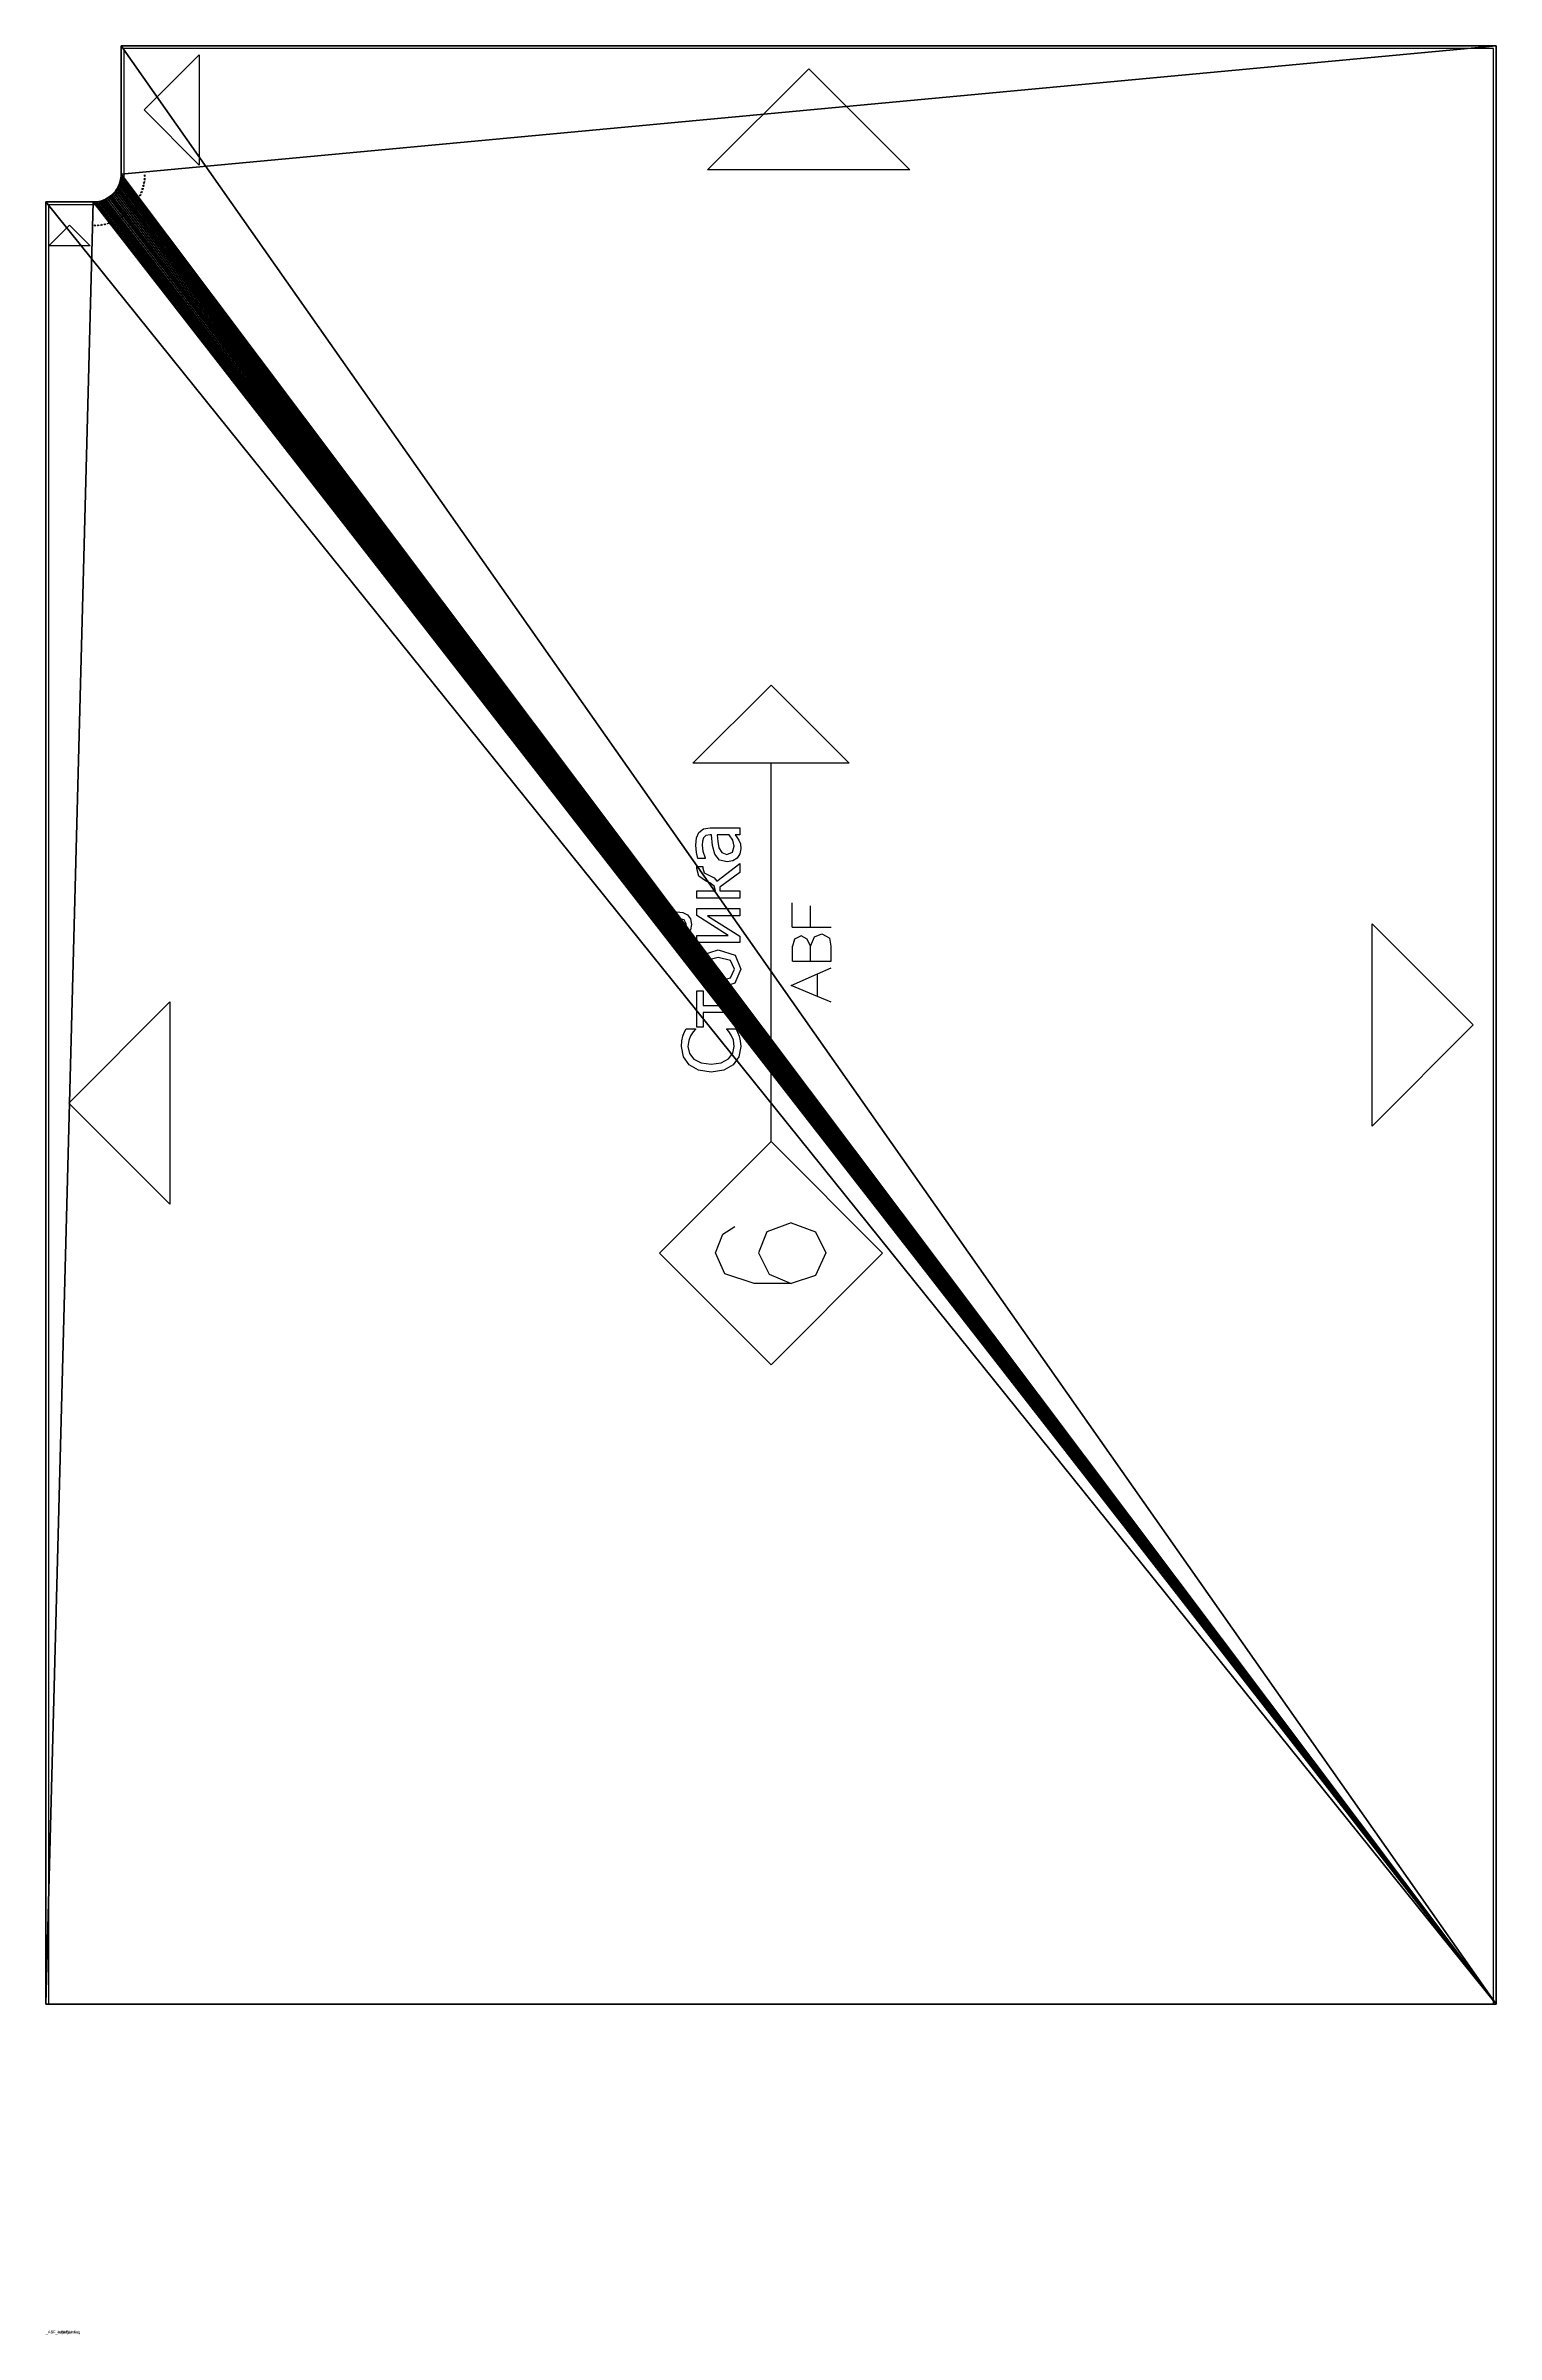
# Model space of a CAD drawing. Extents: x -23052 to 10, y -2015 to 718.
# Drawn here: x -4716 to -4196, y -118 to 702 of the extents above; entities that cross this region are included whole.
import ezdxf

# ---------------------------------------------------------------- set-up
doc = ezdxf.new("R2010")
doc.units = 0
doc.header["$LTSCALE"] = 25.4
doc.layers.get('0').update_dxf_attribs({"color": 13, "linetype": 'CONTINUOUS'})
for name, color, linetype in [('ABF_CUTTINGLINES', 230, 'CONTINUOUS'), ('ABF_EDGEBANDING', 13, 'CONTINUOUS'), ('ABF_LABEL', 144, 'CONTINUOUS')]:
    doc.layers.add(name, color=color, linetype=linetype)

# ---------------------------------------------------------------- blocks, each defined once
blk = doc.blocks.new('GROUP46_1')
at = {"layer": 'ABF_LABEL', "color": 0}
for p, q in [((20.17, 20.1), (19.98, 21.46)), ((19.98, 21.46), (21.4, 21.46)), ((21.4, 21.46), (21.77, 19.76)), ((23.95, 19.75), (24.34, 21.46)), ((24.34, 21.46), (25.75, 21.46)), ((25.75, 21.46), (25.57, 20.09)), ((-10.73, 13.64), (-10.32, 16.49)), ((-10.32, 16.49), (-9.1, 18.61)), ((-9.1, 18.61), (-7.26, 19.95)), ((-8.62, 15.91), (-8.93, 13.64)), ((-7.76, 17.58), (-8.62, 15.91)), ((-6.46, 18.59), (-7.76, 17.58)), ((-7.26, 19.95), (-4.87, 20.41)), ((-4.88, 18.93), (-6.46, 18.59)), ((-3.53, 18.75), (-4.88, 18.93)), ((-4.87, 20.41), (-3.63, 20.31)), ((-3.63, 20.31), (-2.57, 20.07)), ((-2.44, 18.31), (-3.53, 18.75)), ((-2.57, 20.07), (-1.71, 19.74)), ((-1.56, 17.72), (-2.44, 18.31)), ((-1.71, 19.74), (-0.84, 19.3)), ((-0.98, 17.21), (-1.56, 17.72)), ((-0.84, 17.21), (-0.98, 17.21)), ((-0.84, 19.3), (-0.84, 17.21)), ((-0.5, 15.47), (-0.5, 16.91)), ((-0.5, 16.91), (7.8, 16.91)), ((7.8, 16.91), (7.8, 15.47)), ((8.33, 12.02), (9.54, 15.83)), ((9.54, 15.83), (12.71, 17.18)), ((12.71, 15.77), (10.73, 14.84)), ((12.71, 17.18), (15.88, 15.83)), ((14.68, 14.84), (12.71, 15.77)), ((15.88, 15.83), (17.07, 12.02)), ((18.77, 7.13), (18.77, 16.91)), ((18.77, 16.91), (20.39, 16.91)), ((20.71, 19.05), (20.17, 20.1)), ((20.39, 16.91), (20.39, 9.73)), ((20.39, 9.73), (24.95, 16.91)), ((21.62, 18.36), (20.71, 19.05)), ((22.87, 18.12), (21.62, 18.36)), ((21.77, 19.76), (22.87, 19.23)), ((22.87, 19.23), (23.95, 19.75)), ((24.15, 18.35), (22.87, 18.12)), ((25.05, 19.05), (24.15, 18.35)), ((24.95, 16.91), (26.49, 16.91)), ((25.57, 20.09), (25.05, 19.05)), ((26.49, 16.91), (26.49, 7.13)), ((28.87, 7.13), (28.87, 16.91)), ((28.87, 16.91), (30.52, 16.91)), ((30.52, 16.91), (30.52, 12.66)), ((32.78, 14.94), (33.85, 16.47)), ((33.85, 16.47), (35.63, 16.91)), ((35.63, 16.91), (36.07, 16.91)), ((36.07, 16.91), (36.07, 15.49)), ((37.92, 16.7), (39.23, 16.99)), ((37.92, 15.03), (37.92, 16.7)), ((39.23, 16.99), (40.91, 17.15)), ((40.9, 15.7), (39.56, 15.52)), ((41.84, 15.63), (40.9, 15.7)), ((40.91, 17.15), (42.61, 16.99)), ((42.61, 15.36), (41.84, 15.63)), ((42.61, 16.99), (43.85, 16.42)), ((43.85, 16.42), (44.65, 15.38)), ((-58.86, 3.84), (-56.62, 10.5)), ((-56.62, 10.5), (-51.9, 12.65)), ((-51.9, 12.65), (-47.61, 10.97)), ((-47.61, 10.97), (-45.88, 8.27)), ((-10.3, 10.72), (-10.73, 13.64)), ((-9.1, 8.6), (-10.3, 10.72)), ((-8.93, 13.64), (-8.61, 11.33)), ((-8.61, 11.33), (-7.72, 9.7)), ((2.82, 15.47), (-0.5, 15.47)), ((2.82, 7.13), (2.82, 15.47)), ((7.8, 15.47), (4.47, 15.47)), ((4.47, 15.47), (4.47, 7.13)), ((9.5, 8.25), (8.33, 12.02)), ((10.73, 14.84), (10.03, 12.02)), ((10.03, 12.02), (10.73, 9.23)), ((15.38, 12.02), (14.68, 14.84)), ((14.68, 9.21), (15.38, 12.02)), ((17.07, 12.02), (15.88, 8.2)), ((24.86, 14.43), (20.25, 7.13)), ((24.86, 7.13), (24.86, 14.43)), ((30.52, 12.66), (31.61, 12.92)), ((31.34, 11.64), (30.52, 11.64)), ((30.52, 11.64), (30.52, 7.13)), ((34.7, 7.13), (31.34, 11.64)), ((31.61, 12.92), (32.38, 13.93)), ((32.38, 13.93), (32.59, 14.43)), ((32.59, 14.43), (32.78, 14.94)), ((33.5, 12.98), (32.76, 12.33)), ((32.76, 12.33), (36.75, 7.13)), ((34.08, 14.17), (33.5, 12.98)), ((34.66, 15.21), (34.08, 14.17)), ((35.7, 15.49), (34.66, 15.21)), ((36.07, 15.49), (35.7, 15.49)), ((37.12, 9.97), (37.55, 11.7)), ((37.55, 11.7), (38.91, 12.83)), ((38.02, 15.03), (37.92, 15.03)), ((39.56, 15.52), (38.02, 15.03)), ((39.25, 11.23), (38.82, 10.07)), ((38.91, 12.83), (40.85, 13.35)), ((40.34, 11.85), (39.25, 11.23)), ((41.79, 12.11), (40.34, 11.85)), ((40.85, 13.35), (43.27, 13.57)), ((43.27, 12.25), (41.79, 12.11)), ((43.1, 14.82), (42.61, 15.36)), ((43.27, 13.88), (43.1, 14.82)), ((43.27, 13.57), (43.27, 13.88)), ((43.27, 9.54), (43.27, 12.25)), ((44.65, 15.38), (44.91, 13.82)), ((44.91, 13.82), (44.91, 7.13)), ((-7.24, 7.32), (-9.1, 8.6)), ((-7.72, 9.7), (-6.44, 8.72)), ((-4.89, 6.89), (-7.24, 7.32)), ((-6.44, 8.72), (-4.88, 8.39)), ((-3.63, 6.99), (-4.89, 6.89)), ((-4.88, 8.39), (-3.49, 8.57)), ((-2.57, 7.27), (-3.63, 6.99)), ((-3.49, 8.57), (-2.35, 9.04)), ((-1.65, 7.63), (-2.57, 7.27)), ((-2.35, 9.04), (-1.52, 9.6)), ((-0.84, 8.01), (-1.65, 7.63)), ((-1.52, 9.6), (-0.97, 10.08)), ((-0.97, 10.08), (-0.84, 10.08)), ((-0.84, 10.08), (-0.84, 8.01)), ((4.47, 7.13), (2.82, 7.13)), ((12.71, 6.86), (9.5, 8.25)), ((10.73, 9.23), (12.71, 8.28)), ((12.71, 8.28), (14.68, 9.21)), ((15.88, 8.2), (12.71, 6.86)), ((20.25, 7.13), (18.77, 7.13)), ((26.49, 7.13), (24.86, 7.13)), ((30.52, 7.13), (28.87, 7.13)), ((36.75, 7.13), (34.7, 7.13)), ((37.36, 8.72), (37.12, 9.97)), ((37.99, 7.73), (37.36, 8.72)), ((38.95, 7.09), (37.99, 7.73)), ((38.82, 10.07), (39.3, 8.8)), ((40.09, 6.86), (38.95, 7.09)), ((39.3, 8.8), (40.68, 8.37)), ((41.24, 6.98), (40.09, 6.86)), ((40.68, 8.37), (42.09, 8.71)), ((42.08, 7.33), (41.24, 6.98)), ((42.73, 7.76), (42.08, 7.33)), ((42.09, 8.71), (43.27, 9.54)), ((43.27, 8.17), (42.73, 7.76)), ((43.27, 7.13), (43.27, 8.17)), ((44.91, 7.13), (43.27, 7.13)), ((-58.86, -4.58), (-58.86, 3.84)), ((-56.7, 0.41), (-58.86, -4.58)), ((-51.9, 2.88), (-56.7, 0.41)), ((-47.11, 0.95), (-51.9, 2.88)), ((-45.05, -4.58), (-47.11, 0.95)), ((-26.55, 0), (59.57, 0)), ((-57.02, -10.14), (-58.86, -4.58)), ((-45.05, -4.58), (-47.05, -10.14)), ((6.49, -10.57), (8.95, -4.58)), ((8.95, -4.58), (11.61, -10.57)), ((14.53, -4.88), (17.96, -4.88)), ((14.53, -4.88), (14.53, -8.98)), ((19.51, -5.38), (17.96, -4.88)), ((22.27, -4.79), (22.27, -8.97)), ((22.27, -4.79), (27.81, -4.79)), ((-51.9, -12.45), (-57.02, -10.14)), ((-47.05, -10.14), (-51.9, -12.45)), ((14.53, -8.98), (14.53, -13.72)), ((14.53, -8.98), (17.96, -8.98)), ((17.96, -8.98), (19.55, -8.25)), ((17.96, -8.98), (20.04, -9.9)), ((20.29, -6.84), (19.51, -5.38)), ((19.55, -8.25), (20.29, -6.84)), ((20.04, -9.9), (20.74, -11.59)), ((22.27, -8.97), (27.09, -8.97)), ((22.27, -8.97), (22.27, -13.72)), ((5.21, -13.72), (6.49, -10.57)), ((6.49, -10.57), (11.61, -10.57)), ((11.61, -10.57), (13.01, -13.72)), ((14.53, -13.72), (17.96, -13.72)), ((17.96, -13.72), (19.76, -13.36)), ((20.74, -11.59), (19.76, -13.36))]:
    blk.add_line(p, q, dxfattribs=at)
for points in [[(-26.55, 0, 0), (-51.95, -25.4, 0), (-77.35, 0, 0), (-51.95, 25.4, 0), (-26.55, 0, 0)], [(59.57, 17.78, 0), (77.35, 0, 0), (59.57, -17.78, 0), (59.57, 17.78, 0)]]:
    blk.add_polyline3d(points, close=True, dxfattribs=at)
blk = doc.blocks.new('GROUP63_2')
at = {"layer": 'ABF_CUTTINGLINES', "color": 0}
blk.add_polyline3d([(27.97, 773.28, 0), (27.9, 772.56, 0), (27.79, 771.85, 0), (27.62, 771.15, 0), (27.41, 770.46, 0), (27.16, 769.79, 0), (26.86, 769.13, 0), (26.52, 768.5, 0), (26.14, 767.89, 0), (25.72, 767.3, 0), (25.27, 766.75, 0), (24.78, 766.22, 0), (24.25, 765.73, 0), (23.69, 765.27, 0), (23.11, 764.85, 0), (22.5, 764.47, 0), (21.86, 764.13, 0), (21.21, 763.84, 0), (20.53, 763.58, 0), (19.84, 763.37, 0), (19.14, 763.21, 0), (18.43, 763.09, 0), (17.72, 763.02, 0), (17.01, 763, 0), (1, 763, 0), (1, 118, 0), (519, 118, 0), (519, 819, 0), (28, 819, 0), (28, 773.98, 0), (27.97, 773.28, 0)], close=True, dxfattribs=at)
blk = doc.blocks.new('GROUP64_2')
at = {"layer": 'ABF_EDGEBANDING', "color": 0}
for points in [[(35.24, 797, 0), (55.02, 816.78, 0), (55.02, 777.22, 0), (35.24, 797, 0)], [(273.5, 811.75, 0), (309.74, 775.52, 0), (237.26, 775.52, 0), (273.5, 811.75, 0)], [(34.99, 771.03, 0), (35.37, 771.3, 0), (35.26, 770.65, 0), (34.99, 771.03, 0)], [(35.15, 772.21, 0), (35.51, 772.51, 0), (35.44, 771.85, 0), (35.15, 772.21, 0)], [(35.23, 773.4, 0), (35.52, 773.68, 0), (35.5, 773.11, 0), (35.23, 773.4, 0)], [(31.82, 763.37, 0), (32.28, 763.45, 0), (31.9, 762.92, 0), (31.82, 763.37, 0)], [(32.49, 764.37, 0), (32.94, 764.47, 0), (32.59, 763.92, 0), (32.49, 764.37, 0)], [(33.08, 765.4, 0), (33.53, 765.54, 0), (33.22, 764.96, 0), (33.08, 765.4, 0)], [(33.61, 766.47, 0), (34.05, 766.63, 0), (33.78, 766.04, 0), (33.61, 766.47, 0)], [(34.07, 767.57, 0), (34.49, 767.77, 0), (34.26, 767.15, 0), (34.07, 767.57, 0)], [(34.45, 768.7, 0), (34.86, 768.92, 0), (34.67, 768.3, 0), (34.45, 768.7, 0)], [(34.76, 769.86, 0), (35.16, 770.1, 0), (35.01, 769.46, 0), (34.76, 769.86, 0)], [(8.5, 755.75, 0), (15.94, 748.31, 0), (1.06, 748.31, 0), (8.5, 755.75, 0)], [(17.59, 755.77, 0), (17.89, 755.49, 0), (17.31, 755.47, 0), (17.59, 755.77, 0)], [(18.78, 755.85, 0), (19.14, 755.55, 0), (18.49, 755.49, 0), (18.78, 755.85, 0)], [(19.97, 756, 0), (20.34, 755.73, 0), (19.7, 755.63, 0), (19.97, 756, 0)], [(21.14, 756.23, 0), (21.53, 755.99, 0), (20.89, 755.84, 0), (21.14, 756.23, 0)], [(22.29, 756.54, 0), (22.7, 756.33, 0), (22.07, 756.14, 0), (22.29, 756.54, 0)], [(23.42, 756.93, 0), (23.84, 756.74, 0), (23.23, 756.51, 0), (23.42, 756.93, 0)], [(24.53, 757.38, 0), (24.96, 757.22, 0), (24.36, 756.95, 0), (24.53, 757.38, 0)], [(25.6, 757.91, 0), (26.04, 757.78, 0), (25.46, 757.47, 0), (25.6, 757.91, 0)], [(26.63, 758.51, 0), (27.08, 758.4, 0), (26.52, 758.06, 0), (26.63, 758.51, 0)], [(27.62, 759.17, 0), (28.08, 759.1, 0), (27.55, 758.72, 0), (27.62, 759.17, 0)], [(28.57, 759.9, 0), (29.03, 759.85, 0), (28.52, 759.44, 0), (28.57, 759.9, 0)], [(29.47, 760.69, 0), (29.93, 760.67, 0), (29.45, 760.22, 0), (29.47, 760.69, 0)], [(30.31, 761.53, 0), (30.77, 761.54, 0), (30.33, 761.07, 0), (30.31, 761.53, 0)], [(31.1, 762.43, 0), (31.56, 762.47, 0), (31.14, 761.97, 0), (31.1, 762.43, 0)], [(511.75, 469, 0), (475.52, 432.76, 0), (475.52, 505.24, 0), (511.75, 469, 0)], [(8.25, 441, 0), (44.48, 477.24, 0), (44.48, 404.76, 0), (8.25, 441, 0)]]:
    blk.add_polyline3d(points, close=True, dxfattribs=at)
blk = doc.blocks.new('_______15')
at = {"color": 0}
for p, q in [((27, 820, 18), (520, 820, 18)), ((27, 820, 18), (27, 774, 18)), ((27, 820), (27, 820, 18)), ((27, 820, 18), (520, 820, 18)), ((27, 820), (520, 820)), ((27, 820), (27, 774)), ((27, 820), (520, 820)), ((27, 820), (27, 774)), ((27, 820, 18), (27, 774, 18)), ((27, 820), (27, 820, 18)), ((520, 820, 18), (520, 118, 18)), ((520, 820), (520, 118)), ((520, 820, 18), (520, 820)), ((520, 820, 18), (520, 118, 18)), ((520, 820, 18), (520, 820)), ((520, 820), (520, 118)), ((26.66, 771.41, 18), (26.47, 770.79, 18)), ((26.47, 770.79), (26.66, 771.41)), ((26.47, 770.79), (26.66, 771.41)), ((26.66, 771.41, 18), (26.47, 770.79, 18)), ((26.8, 772.05, 18), (26.66, 771.41, 18)), ((26.66, 771.41), (26.8, 772.05)), ((26.66, 771.41), (26.8, 772.05)), ((26.8, 772.05, 18), (26.66, 771.41, 18)), ((26.66, 771.41, 18), (26.66, 771.41)), ((26.66, 771.41, 18), (26.66, 771.41)), ((26.91, 772.69, 18), (26.8, 772.05, 18)), ((26.8, 772.05), (26.91, 772.69)), ((26.8, 772.05), (26.91, 772.69)), ((26.91, 772.69, 18), (26.8, 772.05, 18)), ((26.8, 772.05, 18), (26.8, 772.05)), ((26.8, 772.05, 18), (26.8, 772.05)), ((26.98, 773.35, 18), (26.91, 772.69, 18)), ((26.91, 772.69), (26.98, 773.35)), ((26.91, 772.69), (26.98, 773.35)), ((26.98, 773.35, 18), (26.91, 772.69, 18)), ((26.91, 772.69, 18), (26.91, 772.69)), ((26.91, 772.69, 18), (26.91, 772.69)), ((27, 774, 18), (26.98, 773.35, 18)), ((27, 774), (26.98, 773.35)), ((27, 774), (26.98, 773.35)), ((27, 774, 18), (26.98, 773.35, 18)), ((26.98, 773.35, 18), (26.98, 773.35)), ((26.98, 773.35, 18), (26.98, 773.35)), ((27, 774), (27, 774, 18)), ((27, 774), (27, 774, 18)), ((0, 118, 18), (0, 764, 18)), ((0, 764), (0, 764, 18)), ((0, 118), (0, 764)), ((17, 764, 18), (0, 764, 18)), ((0, 118, 18), (0, 764, 18)), ((0, 118), (0, 764)), ((17, 764), (0, 764)), ((17, 764, 18), (0, 764, 18)), ((17, 764), (0, 764)), ((0, 764), (0, 764, 18)), ((17.65, 764.02, 18), (17, 764, 18)), ((17.65, 764.02), (17, 764)), ((17.65, 764.02), (17, 764)), ((17.65, 764.02, 18), (17, 764, 18)), ((17, 764), (17, 764, 18)), ((17, 764), (17, 764, 18)), ((18.3, 764.09, 18), (17.65, 764.02, 18)), ((17.65, 764.02), (18.3, 764.09)), ((17.65, 764.02), (18.3, 764.09)), ((18.3, 764.09, 18), (17.65, 764.02, 18)), ((17.65, 764.02, 18), (17.65, 764.02)), ((17.65, 764.02, 18), (17.65, 764.02)), ((18.95, 764.19, 18), (18.3, 764.09, 18)), ((18.3, 764.09), (18.95, 764.19)), ((18.3, 764.09), (18.95, 764.19)), ((18.95, 764.19, 18), (18.3, 764.09, 18)), ((18.3, 764.09, 18), (18.3, 764.09)), ((18.3, 764.09, 18), (18.3, 764.09)), ((19.58, 764.34, 18), (18.95, 764.19, 18)), ((18.95, 764.19), (19.58, 764.34)), ((18.95, 764.19), (19.58, 764.34)), ((19.58, 764.34, 18), (18.95, 764.19, 18)), ((18.95, 764.19, 18), (18.95, 764.19)), ((18.95, 764.19, 18), (18.95, 764.19)), ((20.21, 764.53, 18), (19.58, 764.34, 18)), ((19.58, 764.34), (20.21, 764.53)), ((19.58, 764.34), (20.21, 764.53)), ((20.21, 764.53, 18), (19.58, 764.34, 18)), ((19.58, 764.34, 18), (19.58, 764.34)), ((19.58, 764.34, 18), (19.58, 764.34)), ((20.82, 764.76, 18), (20.21, 764.53, 18)), ((20.21, 764.53), (20.82, 764.76)), ((20.21, 764.53), (20.82, 764.76)), ((20.82, 764.76, 18), (20.21, 764.53, 18)), ((20.21, 764.53, 18), (20.21, 764.53)), ((20.21, 764.53, 18), (20.21, 764.53)), ((21.42, 765.03, 18), (20.82, 764.76, 18)), ((20.82, 764.76), (21.42, 765.03)), ((20.82, 764.76), (21.42, 765.03)), ((21.42, 765.03, 18), (20.82, 764.76, 18)), ((20.82, 764.76, 18), (20.82, 764.76)), ((20.82, 764.76, 18), (20.82, 764.76)), ((22, 765.34, 18), (21.42, 765.03, 18)), ((21.42, 765.03), (22, 765.34)), ((21.42, 765.03), (22, 765.34)), ((22, 765.34, 18), (21.42, 765.03, 18)), ((21.42, 765.03, 18), (21.42, 765.03)), ((21.42, 765.03, 18), (21.42, 765.03)), ((22.55, 765.69, 18), (22, 765.34, 18)), ((22, 765.34), (22.55, 765.69)), ((22, 765.34), (22.55, 765.69)), ((22.55, 765.69, 18), (22, 765.34, 18)), ((22, 765.34, 18), (22, 765.34)), ((22, 765.34, 18), (22, 765.34)), ((23.08, 766.07, 18), (22.55, 765.69, 18)), ((22.55, 765.69), (23.08, 766.07)), ((22.55, 765.69), (23.08, 766.07)), ((23.08, 766.07, 18), (22.55, 765.69, 18)), ((22.55, 765.69, 18), (22.55, 765.69)), ((22.55, 765.69, 18), (22.55, 765.69)), ((23.59, 766.48, 18), (23.08, 766.07, 18)), ((23.08, 766.07), (23.59, 766.48)), ((23.08, 766.07), (23.59, 766.48)), ((23.59, 766.48, 18), (23.08, 766.07, 18)), ((23.08, 766.07, 18), (23.08, 766.07)), ((23.08, 766.07, 18), (23.08, 766.07)), ((24.07, 766.93, 18), (23.59, 766.48, 18)), ((23.59, 766.48), (24.07, 766.93)), ((23.59, 766.48), (24.07, 766.93)), ((24.07, 766.93, 18), (23.59, 766.48, 18)), ((23.59, 766.48, 18), (23.59, 766.48)), ((23.59, 766.48, 18), (23.59, 766.48)), ((24.51, 767.41, 18), (24.07, 766.93, 18)), ((24.07, 766.93), (24.51, 767.41)), ((24.07, 766.93), (24.51, 767.41)), ((24.51, 767.41, 18), (24.07, 766.93, 18)), ((24.07, 766.93, 18), (24.07, 766.93)), ((24.07, 766.93, 18), (24.07, 766.93)), ((24.93, 767.91, 18), (24.51, 767.41, 18)), ((24.51, 767.41), (24.93, 767.91)), ((24.51, 767.41), (24.93, 767.91)), ((24.93, 767.91, 18), (24.51, 767.41, 18)), ((24.51, 767.41, 18), (24.51, 767.41)), ((24.51, 767.41, 18), (24.51, 767.41)), ((25.31, 768.44, 18), (24.93, 767.91, 18)), ((24.93, 767.91), (25.31, 768.44)), ((24.93, 767.91), (25.31, 768.44)), ((25.31, 768.44, 18), (24.93, 767.91, 18)), ((24.93, 767.91, 18), (24.93, 767.91)), ((24.93, 767.91, 18), (24.93, 767.91)), ((25.66, 769, 18), (25.31, 768.44, 18)), ((25.31, 768.44), (25.66, 769)), ((25.31, 768.44), (25.66, 769)), ((25.66, 769, 18), (25.31, 768.44, 18)), ((25.31, 768.44, 18), (25.31, 768.44)), ((25.31, 768.44, 18), (25.31, 768.44)), ((25.97, 769.58, 18), (25.66, 769, 18)), ((25.66, 769), (25.97, 769.58)), ((25.66, 769), (25.97, 769.58)), ((25.97, 769.58, 18), (25.66, 769, 18)), ((25.66, 769, 18), (25.66, 769)), ((25.66, 769, 18), (25.66, 769)), ((26.24, 770.17, 18), (25.97, 769.58, 18)), ((25.97, 769.58), (26.24, 770.17)), ((25.97, 769.58), (26.24, 770.17)), ((26.24, 770.17, 18), (25.97, 769.58, 18)), ((25.97, 769.58, 18), (25.97, 769.58)), ((25.97, 769.58, 18), (25.97, 769.58)), ((26.47, 770.79, 18), (26.24, 770.17, 18)), ((26.24, 770.17), (26.47, 770.79)), ((26.24, 770.17), (26.47, 770.79)), ((26.47, 770.79, 18), (26.24, 770.17, 18)), ((26.24, 770.17, 18), (26.24, 770.17)), ((26.24, 770.17, 18), (26.24, 770.17)), ((26.47, 770.79, 18), (26.47, 770.79)), ((26.47, 770.79, 18), (26.47, 770.79)), ((0, 118, 18), (0, 118)), ((520, 118, 18), (0, 118, 18)), ((520, 118, 18), (0, 118, 18)), ((0, 118, 18), (0, 118)), ((520, 118), (0, 118)), ((520, 118), (0, 118)), ((520, 118, 18), (520, 118)), ((520, 118, 18), (520, 118))]:
    blk.add_line(p, q, dxfattribs=at)
at = {"layer": 'ABF_CUTTINGLINES', "color": 0}
ref = blk.add_blockref('GROUP63_2', (0, 0, 18), dxfattribs=at)
ref.add_attrib('Skp_GroupInstanceName', '_ABF_cuttingLines', (0, 0), dxfattribs={"layer": '0', "height": 1})
at = {"layer": 'ABF_EDGEBANDING', "color": 0}
ref = blk.add_blockref('GROUP64_2', (0, 0, 18), dxfattribs=at)
ref.add_attrib('Skp_GroupInstanceName', '_ABF_edgeBanding', (0, 0), dxfattribs={"layer": '0', "height": 1})
at = {"layer": 'ABF_LABEL', "color": 0}
ref = blk.add_blockref('GROUP46_1', (260, 469, 18), dxfattribs=dict(at, xscale=1.574803149606299, yscale=1.574803149606299, rotation=90))
ref.add_attrib('Skp_GroupInstanceName', '_ABF_Label', (0, 0), dxfattribs={"layer": '0', "height": 1})
at = {"color": 7}
mesh = blk.add_polyface(dxfattribs=at)
corners = [(520, 118, 18), (0, 764, 18), (0, 118, 18), (17, 764, 18), (17.65, 764.02, 18), (18.3, 764.09, 18), (18.95, 764.19, 18), (19.58, 764.34, 18), (20.21, 764.53, 18), (20.82, 764.76, 18), (21.42, 765.03, 18), (22, 765.34, 18), (22.55, 765.69, 18), (23.08, 766.07, 18), (23.59, 766.48, 18), (24.07, 766.93, 18), (24.51, 767.41, 18), (24.93, 767.91, 18), (25.31, 768.44, 18), (25.66, 769, 18), (25.97, 769.58, 18), (26.24, 770.17, 18), (26.47, 770.79, 18), (26.66, 771.41, 18), (26.8, 772.05, 18), (26.91, 772.69, 18), (26.98, 773.35, 18), (27, 774, 18), (27, 820, 18), (520, 820, 18)]
mesh.append_faces([[corners[k] for k in face] for face in [(0, 1, 2), (28, 0, 29)]], dxfattribs={"vtx0": -1, "color": 7})
mesh.append_faces([[corners[k] for k in face] for face in [(1, 0, 3), (3, 0, 4), (4, 0, 5), (5, 0, 6), (6, 0, 7), (7, 0, 8), (8, 0, 9), (9, 0, 10), (10, 0, 11), (11, 0, 12), (12, 0, 13), (13, 0, 14), (14, 0, 15), (15, 0, 16), (16, 0, 17), (17, 0, 18), (18, 0, 19), (19, 0, 20), (20, 0, 21), (21, 0, 22), (22, 0, 23), (23, 0, 24), (24, 0, 25), (25, 0, 26), (26, 0, 27), (27, 0, 28)]], dxfattribs={"vtx0": -1, "vtx1": -1, "color": 7})
at = {"color": 0}
mesh = blk.add_polyface(dxfattribs=at)
corners = [(520, 820), (27, 774), (27, 820), (17, 764), (0, 118), (0, 764), (520, 118), (17.65, 764.02), (18.3, 764.09), (18.95, 764.19), (19.58, 764.34), (20.21, 764.53), (20.82, 764.76), (21.42, 765.03), (22, 765.34), (22.55, 765.69), (23.08, 766.07), (23.59, 766.48), (24.07, 766.93), (24.51, 767.41), (24.93, 767.91), (25.31, 768.44), (25.66, 769), (25.97, 769.58), (26.24, 770.17), (26.47, 770.79), (26.66, 771.41), (26.8, 772.05), (26.91, 772.69), (26.98, 773.35)]
mesh.append_faces([[corners[k] for k in face] for face in [(0, 1, 2), (3, 4, 5)]], dxfattribs={"vtx0": -1, "color": 0})
mesh.append_faces([[corners[k] for k in face] for face in [(4, 3, 6), (6, 1, 0)]], dxfattribs={"vtx0": -1, "vtx1": -1, "color": 0})
mesh.append_faces([[corners[k] for k in face] for face in [(6, 3, 7), (6, 7, 8), (6, 8, 9), (6, 9, 10), (6, 10, 11), (6, 11, 12), (6, 12, 13), (6, 13, 14), (6, 14, 15), (6, 15, 16), (6, 16, 17), (6, 17, 18), (6, 18, 19), (6, 19, 20), (6, 20, 21), (6, 21, 22), (6, 22, 23), (6, 23, 24), (6, 24, 25), (6, 25, 26), (6, 26, 27), (6, 27, 28), (6, 28, 29), (6, 29, 1)]], dxfattribs={"vtx0": -1, "vtx2": -1, "color": 0})
mesh = blk.add_polyface(dxfattribs=at)
corners = [(27, 820), (520, 820, 18), (520, 820), (27, 820, 18)]
mesh.append_faces([[corners[k] for k in face] for face in [(0, 1, 2), (1, 0, 3)]], dxfattribs={"vtx0": -1, "color": 0})
mesh = blk.add_polyface(dxfattribs=at)
corners = [(27, 820, 18), (27, 774), (27, 774, 18), (27, 820)]
mesh.append_faces([[corners[k] for k in face] for face in [(0, 1, 2), (1, 0, 3)]], dxfattribs={"vtx0": -1, "color": 0})
mesh = blk.add_polyface(dxfattribs=at)
corners = [(520, 820), (520, 118, 18), (520, 118), (520, 820, 18)]
mesh.append_faces([[corners[k] for k in face] for face in [(0, 1, 2), (1, 0, 3)]], dxfattribs={"vtx0": -1, "color": 0})
mesh = blk.add_polyface(dxfattribs=at)
corners = [(26.66, 771.41, 18), (26.47, 770.79), (26.47, 770.79, 18), (26.66, 771.41)]
mesh.append_faces([[corners[k] for k in face] for face in [(0, 1, 2), (1, 0, 3)]], dxfattribs={"vtx0": -1, "color": 0})
mesh = blk.add_polyface(dxfattribs=at)
corners = [(26.8, 772.05, 18), (26.66, 771.41), (26.66, 771.41, 18), (26.8, 772.05)]
mesh.append_faces([[corners[k] for k in face] for face in [(0, 1, 2), (1, 0, 3)]], dxfattribs={"vtx0": -1, "color": 0})
mesh = blk.add_polyface(dxfattribs=at)
corners = [(26.91, 772.69, 18), (26.8, 772.05), (26.8, 772.05, 18), (26.91, 772.69)]
mesh.append_faces([[corners[k] for k in face] for face in [(0, 1, 2), (1, 0, 3)]], dxfattribs={"vtx0": -1, "color": 0})
mesh = blk.add_polyface(dxfattribs=at)
corners = [(26.98, 773.35, 18), (26.91, 772.69), (26.91, 772.69, 18), (26.98, 773.35)]
mesh.append_faces([[corners[k] for k in face] for face in [(0, 1, 2), (1, 0, 3)]], dxfattribs={"vtx0": -1, "color": 0})
mesh = blk.add_polyface(dxfattribs=at)
corners = [(27, 774, 18), (26.98, 773.35), (26.98, 773.35, 18), (27, 774)]
mesh.append_faces([[corners[k] for k in face] for face in [(0, 1, 2), (1, 0, 3)]], dxfattribs={"vtx0": -1, "color": 0})
mesh = blk.add_polyface(dxfattribs=at)
corners = [(0, 764, 18), (0, 118), (0, 118, 18), (0, 764)]
mesh.append_faces([[corners[k] for k in face] for face in [(0, 1, 2), (1, 0, 3)]], dxfattribs={"vtx0": -1, "color": 0})
mesh = blk.add_polyface(dxfattribs=at)
corners = [(0, 764, 18), (17, 764), (0, 764), (17, 764, 18)]
mesh.append_faces([[corners[k] for k in face] for face in [(0, 1, 2), (1, 0, 3)]], dxfattribs={"vtx0": -1, "color": 0})
mesh = blk.add_polyface(dxfattribs=at)
corners = [(17, 764), (17.65, 764.02, 18), (17.65, 764.02), (17, 764, 18)]
mesh.append_faces([[corners[k] for k in face] for face in [(0, 1, 2), (1, 0, 3)]], dxfattribs={"vtx0": -1, "color": 0})
mesh = blk.add_polyface(dxfattribs=at)
corners = [(17.65, 764.02), (18.3, 764.09, 18), (18.3, 764.09), (17.65, 764.02, 18)]
mesh.append_faces([[corners[k] for k in face] for face in [(0, 1, 2), (1, 0, 3)]], dxfattribs={"vtx0": -1, "color": 0})
mesh = blk.add_polyface(dxfattribs=at)
corners = [(18.3, 764.09), (18.95, 764.19, 18), (18.95, 764.19), (18.3, 764.09, 18)]
mesh.append_faces([[corners[k] for k in face] for face in [(0, 1, 2), (1, 0, 3)]], dxfattribs={"vtx0": -1, "color": 0})
mesh = blk.add_polyface(dxfattribs=at)
corners = [(18.95, 764.19), (19.58, 764.34, 18), (19.58, 764.34), (18.95, 764.19, 18)]
mesh.append_faces([[corners[k] for k in face] for face in [(0, 1, 2), (1, 0, 3)]], dxfattribs={"vtx0": -1, "color": 0})
mesh = blk.add_polyface(dxfattribs=at)
corners = [(19.58, 764.34), (20.21, 764.53, 18), (20.21, 764.53), (19.58, 764.34, 18)]
mesh.append_faces([[corners[k] for k in face] for face in [(0, 1, 2), (1, 0, 3)]], dxfattribs={"vtx0": -1, "color": 0})
mesh = blk.add_polyface(dxfattribs=at)
corners = [(20.21, 764.53), (20.82, 764.76, 18), (20.82, 764.76), (20.21, 764.53, 18)]
mesh.append_faces([[corners[k] for k in face] for face in [(0, 1, 2), (1, 0, 3)]], dxfattribs={"vtx0": -1, "color": 0})
mesh = blk.add_polyface(dxfattribs=at)
corners = [(20.82, 764.76), (21.42, 765.03, 18), (21.42, 765.03), (20.82, 764.76, 18)]
mesh.append_faces([[corners[k] for k in face] for face in [(0, 1, 2), (1, 0, 3)]], dxfattribs={"vtx0": -1, "color": 0})
mesh = blk.add_polyface(dxfattribs=at)
corners = [(21.42, 765.03), (22, 765.34, 18), (22, 765.34), (21.42, 765.03, 18)]
mesh.append_faces([[corners[k] for k in face] for face in [(0, 1, 2), (1, 0, 3)]], dxfattribs={"vtx0": -1, "color": 0})
mesh = blk.add_polyface(dxfattribs=at)
corners = [(22, 765.34), (22.55, 765.69, 18), (22.55, 765.69), (22, 765.34, 18)]
mesh.append_faces([[corners[k] for k in face] for face in [(0, 1, 2), (1, 0, 3)]], dxfattribs={"vtx0": -1, "color": 0})
mesh = blk.add_polyface(dxfattribs=at)
corners = [(22.55, 765.69), (23.08, 766.07, 18), (23.08, 766.07), (22.55, 765.69, 18)]
mesh.append_faces([[corners[k] for k in face] for face in [(0, 1, 2), (1, 0, 3)]], dxfattribs={"vtx0": -1, "color": 0})
mesh = blk.add_polyface(dxfattribs=at)
corners = [(23.08, 766.07), (23.59, 766.48, 18), (23.59, 766.48), (23.08, 766.07, 18)]
mesh.append_faces([[corners[k] for k in face] for face in [(0, 1, 2), (1, 0, 3)]], dxfattribs={"vtx0": -1, "color": 0})
mesh = blk.add_polyface(dxfattribs=at)
corners = [(23.59, 766.48), (24.07, 766.93, 18), (24.07, 766.93), (23.59, 766.48, 18)]
mesh.append_faces([[corners[k] for k in face] for face in [(0, 1, 2), (1, 0, 3)]], dxfattribs={"vtx0": -1, "color": 0})
mesh = blk.add_polyface(dxfattribs=at)
corners = [(24.51, 767.41, 18), (24.07, 766.93), (24.07, 766.93, 18), (24.51, 767.41)]
mesh.append_faces([[corners[k] for k in face] for face in [(0, 1, 2), (1, 0, 3)]], dxfattribs={"vtx0": -1, "color": 0})
mesh = blk.add_polyface(dxfattribs=at)
corners = [(24.93, 767.91, 18), (24.51, 767.41), (24.51, 767.41, 18), (24.93, 767.91)]
mesh.append_faces([[corners[k] for k in face] for face in [(0, 1, 2), (1, 0, 3)]], dxfattribs={"vtx0": -1, "color": 0})
mesh = blk.add_polyface(dxfattribs=at)
corners = [(25.31, 768.44, 18), (24.93, 767.91), (24.93, 767.91, 18), (25.31, 768.44)]
mesh.append_faces([[corners[k] for k in face] for face in [(0, 1, 2), (1, 0, 3)]], dxfattribs={"vtx0": -1, "color": 0})
mesh = blk.add_polyface(dxfattribs=at)
corners = [(25.66, 769, 18), (25.31, 768.44), (25.31, 768.44, 18), (25.66, 769)]
mesh.append_faces([[corners[k] for k in face] for face in [(0, 1, 2), (1, 0, 3)]], dxfattribs={"vtx0": -1, "color": 0})
mesh = blk.add_polyface(dxfattribs=at)
corners = [(25.97, 769.58, 18), (25.66, 769), (25.66, 769, 18), (25.97, 769.58)]
mesh.append_faces([[corners[k] for k in face] for face in [(0, 1, 2), (1, 0, 3)]], dxfattribs={"vtx0": -1, "color": 0})
mesh = blk.add_polyface(dxfattribs=at)
corners = [(26.24, 770.17, 18), (25.97, 769.58), (25.97, 769.58, 18), (26.24, 770.17)]
mesh.append_faces([[corners[k] for k in face] for face in [(0, 1, 2), (1, 0, 3)]], dxfattribs={"vtx0": -1, "color": 0})
mesh = blk.add_polyface(dxfattribs=at)
corners = [(26.47, 770.79, 18), (26.24, 770.17), (26.24, 770.17, 18), (26.47, 770.79)]
mesh.append_faces([[corners[k] for k in face] for face in [(0, 1, 2), (1, 0, 3)]], dxfattribs={"vtx0": -1, "color": 0})
mesh = blk.add_polyface(dxfattribs=at)
corners = [(520, 118, 18), (0, 118), (520, 118), (0, 118, 18)]
mesh.append_faces([[corners[k] for k in face] for face in [(0, 1, 2), (1, 0, 3)]], dxfattribs={"vtx0": -1, "color": 0})
blk = doc.blocks.new('___18__THICKNESS_18')
at = {"color": 0}
blk.add_blockref('_______15', (-4716, -118), dxfattribs=at)

msp = doc.modelspace()

# ---------------------------------------------------------------- block references
at = {"color": 0}
msp.add_blockref('___18__THICKNESS_18', (0, 0), dxfattribs=at)

doc.saveas('drawing.dxf')
